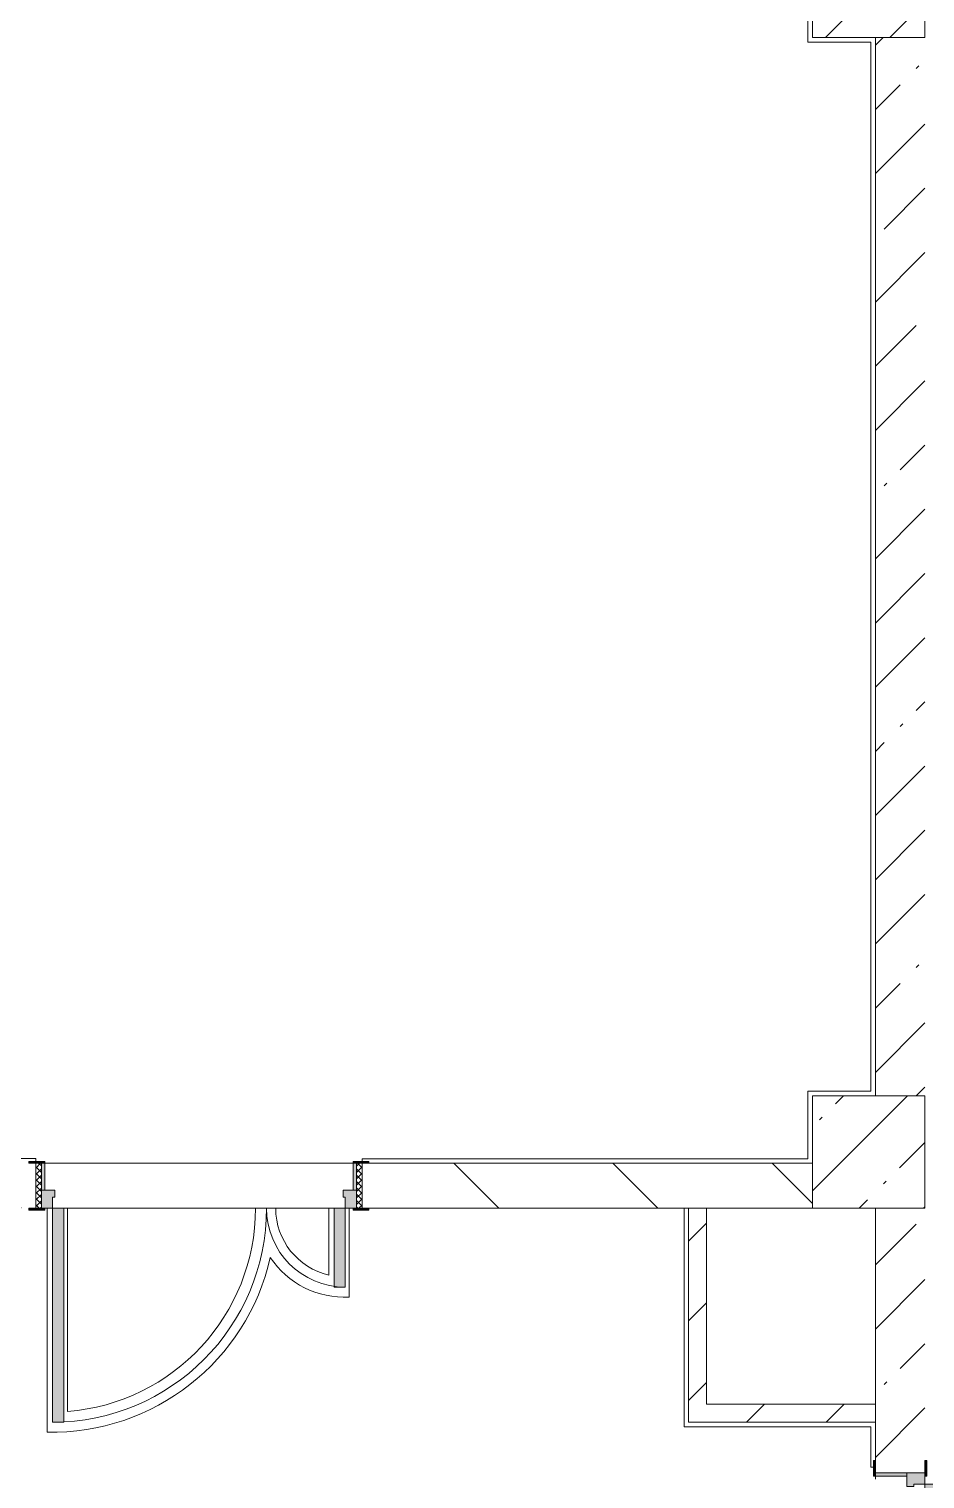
# Model space of a CAD drawing. Header units: millimetres. Extents: x -8624 to 194831, y -8553 to 29000.
# Drawn here: x 117450 to 121430, y 12198 to 18638 of the extents above; entities that cross this region are included whole.
import ezdxf

# ---------------------------------------------------------------- set-up
doc = ezdxf.new("R2010")
doc.units = ezdxf.units.MM
for name, color, linetype, lineweight, true_color in [('A-DOOR-1', 7, 'Continuous', 5, 0xaaaaaa), ('A-DOOR-2', 7, 'Continuous', 5, 0xe2e2e2), ('A-DOOR-FRAM-1', 7, 'Continuous', 5, 0xe2e2e2), ('A-DOOR-FRAM-2', 7, 'Continuous', 5, 0xaaaaaa), ('A-FLOR-2', 7, 'Continuous', 5, 0xaaaaaa)]:
    doc.layers.add(name, color=color, linetype=linetype, lineweight=lineweight, true_color=true_color)
for name, color, linetype, lineweight in [('A-WALL-2', 7, 'Continuous', 9), ('I-WALL', 7, 'Continuous', 5), ('S-COLS', 7, 'Continuous', 5)]:
    doc.layers.add(name, color=color, linetype=linetype, lineweight=lineweight)
pattern_1 = [(45, (0, 0), (-176.7767, 176.7767), [])]

# ---------------------------------------------------------------- blocks, each defined once
blk = doc.blocks.new('110_Дверь_СКБ_2Ст - Д-1_л_Лестничная клетка EIS60 2-32142534-3_1_1_птичка копия 1')
at = {"layer": 'A-DOOR-2'}
for points in [[(612.5, 110), (662.5, 110), (662.5, 1010), (612.5, 1010), (612.5, 997.4)], [(-587.5, 110), (-587.5, 510), (-637.5, 510), (-637.5, 110)], [(712.5, -110), (712.5, 30), (697.5, 30), (697.5, -110)]]:
    blk.add_hatch(color=256, dxfattribs=at).paths.add_polyline_path(points)
h = blk.add_hatch(color=256, dxfattribs=at)
h.paths.add_polyline_path([(652.5, 30), (712.5, 30), (712.5, 110), (662.5, 110), (662.5, 60), (652.5, 60)])
h.paths.add_polyline_path([(-687.5, 30), (-627.5, 30), (-627.5, 60), (-637.5, 60), (-637.5, 110), (-687.5, 110)])
at = {"layer": 'A-DOOR-FRAM-1'}
for points in [[(-672.5, 110), (-672.5, 118), (-742.5, 118), (-742.5, 110)], [(767.5, 110), (767.5, 118), (697.5, 118), (697.5, 110)], [(-672.5, -110), (-672.5, 30), (-687.5, 30), (-687.5, -110)], [(-672.5, -118), (-672.5, -110), (-742.5, -110), (-742.5, -118)], [(767.5, -118), (767.5, -110), (697.5, -110), (697.5, -118)]]:
    blk.add_hatch(color=256, dxfattribs=at).paths.add_polyline_path(points)
at = {"layer": 'A-DOOR-1'}
for p, q in [((662.5, 1010), (612.5, 1010)), ((612.5, 1010), (612.5, 110)), ((662.5, 110), (662.5, 1010)), ((-637.5, 510), (-637.5, 110)), ((-587.5, 510), (-637.5, 510)), ((-587.5, 110), (-587.5, 510)), ((-637.5, 110), (-587.5, 110)), ((612.5, 110), (662.5, 110))]:
    blk.add_line(p, q, dxfattribs=at)
for centre, radius, start, end in [((662.5, 110), 900, 90, 180), ((-637.5, 110), 400, 360, 90)]:
    blk.add_arc(centre, radius, start, end, dxfattribs=at)
at = {"layer": 'A-DOOR-FRAM-2'}
for p, q in [((-672.5, 118), (-742.5, 118)), ((-742.5, 118), (-742.5, 110)), ((-742.5, 110), (-672.5, 110)), ((-637.5, 110), (-687.5, 110)), ((-687.5, 110), (-687.5, 30)), ((-672.5, 110), (-672.5, 118)), ((-637.5, 60), (-637.5, 110)), ((662.5, 110), (662.5, 60)), ((712.5, 110), (662.5, 110)), ((767.5, 118), (697.5, 118)), ((697.5, 118), (697.5, 110)), ((697.5, 110), (767.5, 110)), ((712.5, 30), (712.5, 110)), ((767.5, 110), (767.5, 118)), ((-687.5, 30), (-627.5, 30)), ((-672.5, 30), (-687.5, 30)), ((-687.5, 30), (-687.5, -110)), ((-672.5, -110), (-672.5, 30)), ((-627.5, 60), (-637.5, 60)), ((-627.5, 30), (-627.5, 60)), ((662.5, 60), (652.5, 60)), ((652.5, 60), (652.5, 30)), ((652.5, 30), (712.5, 30)), ((712.5, 30), (697.5, 30)), ((697.5, 30), (697.5, -110)), ((712.5, -110), (712.5, 30)), ((-672.5, -110), (-742.5, -110)), ((-742.5, -110), (-742.5, -118)), ((-742.5, -118), (-672.5, -118)), ((-687.5, -110), (-672.5, -110)), ((-672.5, -118), (-672.5, -110)), ((697.5, -110), (712.5, -110)), ((767.5, -110), (697.5, -110)), ((697.5, -110), (697.5, -118)), ((697.5, -118), (767.5, -118)), ((767.5, -118), (767.5, -110))]:
    blk.add_line(p, q, dxfattribs=at)
blk = doc.blocks.new('BSC_Колонна _Прямоугольная - 500х500-22291386-3_1_1_птичка копия 1')
at = {"layer": 'S-COLS'}
h = blk.add_hatch(dxfattribs=at)
h.set_pattern_fill('FP_94', color=256, style=0, pattern_type=2)
h.set_pattern_definition([(45, (-121180, -13650), (-285.1231, 285.1231), []), (45, (-120894.88, -13650), (-285.1231, 285.1231), [504.031, -100.806, 16.764, -84.042])])
h.paths.add_polyline_path([(-250, -250), (250, -250), (250, 250), (-250, 250), (-250, -231.1)])
for p, q in [((250, 250), (-250, 250)), ((-250, 250), (-250, -250)), ((250, -250), (250, 250)), ((-250, -250), (250, -250))]:
    blk.add_line(p, q, dxfattribs=at)
blk = doc.blocks.new('BSC_Колонна _Прямоугольная - 500х500-V104-3_1_1_птичка копия 1')
at = {"layer": 'S-COLS'}
h = blk.add_hatch(dxfattribs=at)
h.set_pattern_fill('FP_103', color=256, style=0, pattern_type=2)
h.set_pattern_definition([(45, (-121180, -18850), (-285.1231, 285.1231), []), (45, (-120894.88, -18850), (-285.1231, 285.1231), [504.031, -100.806, 16.764, -84.042])])
h.paths.add_polyline_path([(-250, -250), (250, -250), (250, 250), (-250, 250), (-250, 11.4)])
for p, q in [((250, 250), (-250, 250)), ((-250, 250), (-250, -250)), ((250, -250), (250, 250)), ((-250, -250), (250, -250))]:
    blk.add_line(p, q, dxfattribs=at)
blk = doc.blocks.new('110_Дверь_СКБ_2Ст - Д-6_п__ ДОО_Дв_1450x2100h_Дверь из раздевальной в коридор-32358047-3_1_1_птичка копия 1')
at = {"layer": 'A-DOOR-1'}
h = blk.add_hatch(dxfattribs=at)
h.set_pattern_fill('FP_117', color=256, style=0, pattern_type=2)
h.set_pattern_definition([(225, (1576.41, -164.685), (-14.14214, 14.14214), []), (135, (1576.41, -164.685), (14.14214, 14.14214), [])])
h.paths.add_polyline_path([(737.5, -100), (737.5, 100), (712.5, 100), (712.5, -100)])
at = {"layer": 'A-DOOR-2'}
h = blk.add_hatch(color=256, dxfattribs=at)
h.paths.add_polyline_path([(-687.5, -100), (-637.5, -100), (-637.5, -50), (-627.5, -50), (-627.5, -20), (-687.5, -20), (-687.5, -81.1)])
h.paths.add_polyline_path([(712.5, -100), (712.5, -20), (652.5, -20), (652.5, -50), (662.5, -50), (662.5, -100)])
for points in [[(-587.5, -1050), (-587.5, -100), (-637.5, -100), (-637.5, -1050)], [(662.5, -450), (662.5, -100), (612.5, -100), (612.5, -450)]]:
    blk.add_hatch(color=256, dxfattribs=at).paths.add_polyline_path(points)
at = {"layer": 'A-DOOR-FRAM-1'}
for points in [[(-672.5, 100), (-672.5, 108), (-742.5, 108), (-742.5, 100)], [(-672.5, -20), (-672.5, 100), (-687.5, 100), (-687.5, -20)], [(767.5, 100), (767.5, 108), (697.5, 108), (697.5, 100)], [(712.5, -20), (712.5, 100), (697.5, 100), (697.5, -20)], [(-672.5, -108), (-672.5, -100), (-742.5, -100), (-742.5, -108)], [(767.5, -108), (767.5, -100), (697.5, -100), (697.5, -108)]]:
    blk.add_hatch(color=256, dxfattribs=at).paths.add_polyline_path(points)
at = {"layer": 'A-DOOR-FRAM-2'}
h = blk.add_hatch(dxfattribs=at)
h.set_pattern_fill('FP_118', color=256, style=0, pattern_type=2)
h.set_pattern_definition([(315, (-546.384, -164.685), (-14.1421, -14.1421), []), (225, (-546.384, -164.685), (-14.1421, 14.1421), [])])
h.paths.add_polyline_path([(-687.5, -100), (-687.5, 100), (-712.5, 100), (-712.5, -100)])
at = {"layer": 'A-DOOR-1'}
for p, q in [((-637.5, -100), (-587.5, -100)), ((-637.5, -1050), (-637.5, -100)), ((-587.5, -100), (-587.5, -1050)), ((612.5, -100), (662.5, -100)), ((612.5, -450), (612.5, -100)), ((662.5, -100), (662.5, -450)), ((662.5, -450), (612.5, -450)), ((-587.5, -1050), (-637.5, -1050))]:
    blk.add_line(p, q, dxfattribs=at)
for centre, radius, start, end in [((-637.5, -100), 950, 270, 360), ((662.5, -100), 350, 180, 270)]:
    blk.add_arc(centre, radius, start, end, dxfattribs=at)
at = {"layer": 'A-DOOR-FRAM-2'}
for p, q in [((-742.5, 108), (-672.5, 108)), ((-742.5, 100), (-742.5, 108)), ((-672.5, 100), (-742.5, 100)), ((-712.5, 100), (-687.5, 100)), ((-712.5, -100), (-712.5, 100)), ((-687.5, 100), (-687.5, -100)), ((-687.5, 100), (-672.5, 100)), ((-687.5, -20), (-687.5, 100)), ((-672.5, 108), (-672.5, 100)), ((-672.5, 100), (-672.5, -20)), ((697.5, 100), (697.5, 108)), ((697.5, 108), (767.5, 108)), ((697.5, -20), (697.5, 100)), ((697.5, 100), (712.5, 100)), ((767.5, 100), (697.5, 100)), ((712.5, -100), (712.5, 100)), ((712.5, 100), (737.5, 100)), ((712.5, 100), (712.5, -20)), ((737.5, 100), (737.5, -100)), ((767.5, 108), (767.5, 100)), ((-687.5, -20), (-627.5, -20)), ((-687.5, -100), (-687.5, -20)), ((-672.5, -20), (-687.5, -20)), ((-637.5, -50), (-637.5, -100)), ((-627.5, -50), (-637.5, -50)), ((-627.5, -20), (-627.5, -50)), ((652.5, -20), (712.5, -20)), ((652.5, -50), (652.5, -20)), ((662.5, -50), (652.5, -50)), ((662.5, -100), (662.5, -50)), ((712.5, -20), (697.5, -20)), ((712.5, -20), (712.5, -100)), ((-742.5, -100), (-672.5, -100)), ((-742.5, -108), (-742.5, -100)), ((-672.5, -108), (-742.5, -108)), ((-687.5, -100), (-712.5, -100)), ((-637.5, -100), (-687.5, -100)), ((-672.5, -100), (-672.5, -108)), ((712.5, -100), (662.5, -100)), ((697.5, -108), (697.5, -100)), ((697.5, -100), (767.5, -100)), ((767.5, -108), (697.5, -108)), ((737.5, -100), (712.5, -100)), ((767.5, -100), (767.5, -108))]:
    blk.add_line(p, q, dxfattribs=at)

msp = doc.modelspace()

# ---------------------------------------------------------------- hatches: boundary and pattern name
at = {"layer": 'I-WALL'}
h = msp.add_hatch(dxfattribs=at)
h.set_pattern_fill('FP_23', color=256, style=0, pattern_type=2)
h.set_pattern_definition([(45, (0, 0), (-285.1231, 285.1231), []), (45, (285.12, 0), (-285.1231, 285.1231), [504.031, -100.806, 16.764, -84.042])])
h.paths.add_polyline_path([(121210, 10380), (121430, 10380), (121430, 10825), (121210, 10825), (121210, 10400)])
h.paths.add_polyline_path([(121350, 12225), (121430, 12225), (121430, 13400), (121210, 13400), (121210, 12225), (121318.7, 12225)])
h.paths.add_polyline_path([(121210, 13900), (121430, 13900), (121430, 18600), (121210, 18600), (121210, 15595.9)])
h.paths.add_polyline_path([(121429.6, 19100), (121430, 19100), (121430, 19110), (121210, 19110), (121210, 19100)])
h = msp.add_hatch(dxfattribs=at)
h.set_pattern_fill('FP_26', color=256, style=0, pattern_type=2)
h.set_pattern_definition([(135, (0, 0), (-353.5534, -353.5534), [])])
h.paths.add_polyline_path([(120930, 13400), (120930, 13600), (118930.4, 13600), (118930.4, 13400), (120460, 13400)])
h.paths.add_polyline_path([(116418, 13400), (117480.4, 13400), (117480.4, 13600), (116100, 13600), (116100, 13400)])
h.paths.add_polyline_path([(115600, 13400), (115600, 13600), (111050, 13600), (111050, 13400), (112853.8, 13400)])
h.paths.add_polyline_path([(108290, 13400), (108320, 13400), (108320, 13600), (103000, 13600), (103000, 13400), (107507.5, 13400)])
h.paths.add_polyline_path([(110550, 13400), (110550, 13600), (109770, 13600), (109770, 13400), (109800, 13400)])
h.paths.add_polyline_path([(101100, 13400), (101550, 13400), (101550, 13600), (101100, 13600), (101100, 13418.9)])
h = msp.add_hatch(dxfattribs=at)
h.set_pattern_fill('FP_28', color=256, style=0, pattern_type=2)
h.set_pattern_definition(pattern_1)
h.paths.add_polyline_path([(120460, 12450), (120460, 13400), (120380, 13400), (120380, 12450)])
h = msp.add_hatch(dxfattribs=at)
h.set_pattern_fill('FP_28', color=256, style=0, pattern_type=2)
h.set_pattern_definition(pattern_1)
h.paths.add_polyline_path([(121210, 12450), (121210, 12530), (120460, 12530), (120460, 12450)])

# ---------------------------------------------------------------- linework, layer by layer
at = {"layer": 'A-FLOR-2'}
for p, q in [((120910, 18580), (120910, 19120)), ((121190, 18580), (120910, 18580)), ((121190, 13920), (121190, 18580)), ((120910, 13620), (120910, 13920)), ((120910, 13920), (121190, 13920)), ((117301.4, 13621), (117480.4, 13621)), ((117480.4, 13621), (117480.4, 13608)), ((118930.4, 13608), (118930.4, 13620)), ((118930.4, 13620), (120910, 13620)), ((117531.3, 13400), (117531.3, 12405.2)), ((117621.3, 13400), (117605.4, 13400)), ((117621.3, 12497.7), (117621.3, 13400)), ((118546.3, 13400), (118456.3, 13400)), ((118805.4, 13400), (118782.4, 13400)), ((118782.4, 13400), (118782.4, 13102.9)), ((118872.4, 13005.6), (118872.4, 13400)), ((120360, 12430), (120360, 13400)), ((121190, 12430), (120360, 12430)), ((121190, 12250), (121190, 12430)), ((121202, 12250), (121190, 12250))]:
    msp.add_line(p, q, dxfattribs=at)
for centre, radius, start, end in [((117551.3, 13400), 905, 274.43687, 360), ((118851.3, 13400), 305, 180, 256.9573), ((117551.3, 13400), 995, 268.8489, 347.32946), ((118851.3, 13400), 395, 213.54048, 273.07201)]:
    msp.add_arc(centre, radius, start, end, dxfattribs=at)
at = {"layer": 'A-WALL-2'}
for p, q in [((120460, 13400), (120380, 13400)), ((121210, 12450), (121210, 12530))]:
    msp.add_line(p, q, dxfattribs=at)
at = {"layer": 'I-WALL'}
for p, q in [((121210, 18600), (121210, 13900)), ((117520.4, 13600), (118890.4, 13600)), ((120930, 13600), (118960.4, 13600)), ((118456.3, 13400), (117621.3, 13400)), ((118782.4, 13400), (118546.3, 13400)), ((118960.4, 13400), (120380, 13400)), ((120380, 13400), (120380, 12450)), ((120460, 12530), (120460, 13400)), ((120460, 13400), (120930, 13400)), ((121210, 13400), (121210, 12530)), ((121210, 12530), (120460, 12530)), ((120380, 12450), (121210, 12450)), ((121210, 12450), (121210, 12280)), ((121210, 12197.6), (121210, 12210))]:
    msp.add_line(p, q, dxfattribs=at)

# ---------------------------------------------------------------- block references
at = {"layer": 'A-DOOR-1'}
msp.add_blockref('110_Дверь_СКБ_2Ст - Д-6_п__ ДОО_Дв_1450x2100h_Дверь из раздевальной в коридор-32358047-3_1_1_птичка копия 1', (118192.9, 13500), dxfattribs=at)
at = {"layer": 'A-DOOR-1', "rotation": 269.9999999999998}
msp.add_blockref('110_Дверь_СКБ_2Ст - Д-1_л_Лестничная клетка EIS60 2-32142534-3_1_1_птичка копия 1', (121320, 11537.5), dxfattribs=at)
at = {"layer": 'S-COLS'}
for name, p in [('BSC_Колонна _Прямоугольная - 500х500-V104-3_1_1_птичка копия 1', (121180, 18850)), ('BSC_Колонна _Прямоугольная - 500х500-22291386-3_1_1_птичка копия 1', (121180, 13650))]:
    msp.add_blockref(name, p, dxfattribs=at)

doc.saveas('drawing.dxf')
